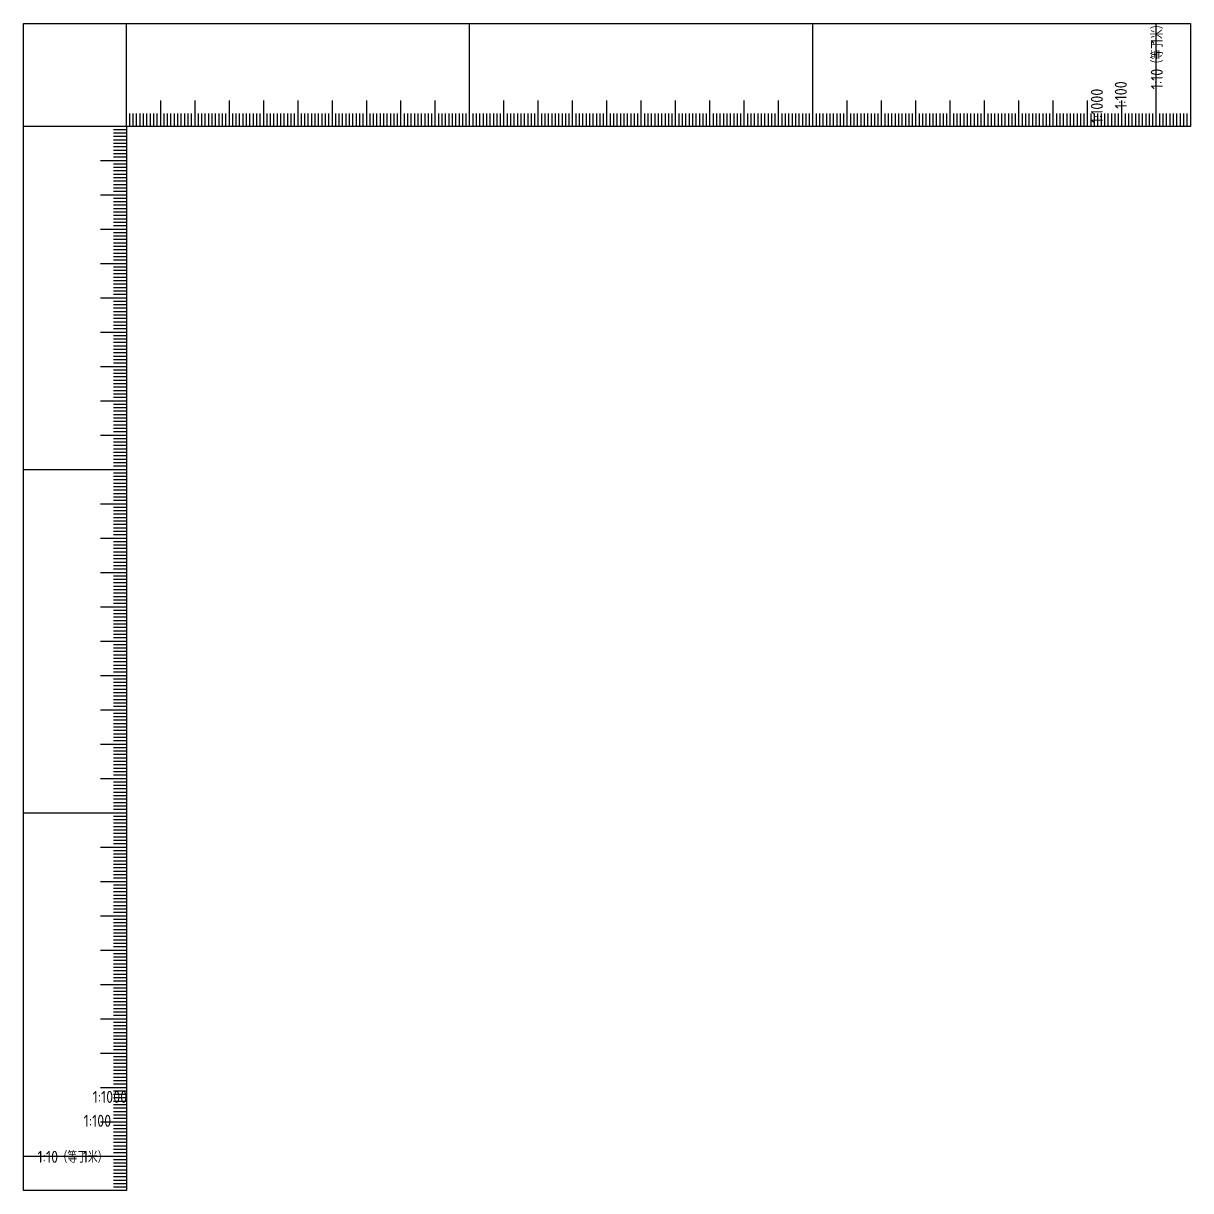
# Model space of a CAD drawing. Header units: millimetres. Extents: x 38046 to 69892, y 8139 to 15731.
# Drawn here: x 42200.8 to 42540.8, y 13550.1 to 13890.1 of the extents above; entities that cross this region are included whole.
import ezdxf

# ---------------------------------------------------------------- set-up
doc = ezdxf.new("R2010")
doc.units = ezdxf.units.MM
doc.header["$LTSCALE"] = 1000
doc.header["$MEASUREMENT"] = 0
doc.layers.get('0').update_dxf_attribs({"color": 3})
for name, color, linetype in [('PUB_TEXT', 3, 'Continuous'), ('图层1', 1, 'Continuous'), ('图层3', 253, 'Continuous')]:
    doc.layers.add(name, color=color, linetype=linetype)
doc.styles.get("Standard").update_dxf_attribs({"font": 'gbenor.shx', "bigfont": 'gbcbig.shx'})

msp = doc.modelspace()

# ---------------------------------------------------------------- linework, layer by layer
for p, q in [((42330.82, 13860.09), (42330.82, 13890.09)), ((42430.82, 13860.09), (42430.82, 13890.09)), ((42430.82, 13860.09), (42430.82, 13890.09)), ((42530.82, 13860.09), (42530.82, 13890.09)), ((42240.82, 13860.09), (42240.82, 13867.59)), ((42250.82, 13860.09), (42250.82, 13867.59)), ((42260.82, 13860.09), (42260.82, 13867.59)), ((42270.82, 13860.09), (42270.82, 13867.59)), ((42280.82, 13860.09), (42280.82, 13867.59)), ((42290.82, 13860.09), (42290.82, 13867.59)), ((42300.82, 13860.09), (42300.82, 13867.59)), ((42310.82, 13860.09), (42310.82, 13867.59)), ((42320.82, 13860.09), (42320.82, 13867.59)), ((42340.82, 13860.09), (42340.82, 13867.59)), ((42350.82, 13860.09), (42350.82, 13867.59)), ((42360.82, 13860.09), (42360.82, 13867.59)), ((42370.82, 13860.09), (42370.82, 13867.59)), ((42380.82, 13860.09), (42380.82, 13867.59)), ((42390.82, 13860.09), (42390.82, 13867.59)), ((42400.82, 13860.09), (42400.82, 13867.59)), ((42410.82, 13860.09), (42410.82, 13867.59)), ((42420.82, 13860.09), (42420.82, 13867.59)), ((42440.82, 13860.09), (42440.82, 13867.59)), ((42450.82, 13860.09), (42450.82, 13867.59)), ((42460.82, 13860.09), (42460.82, 13867.59)), ((42470.82, 13860.09), (42470.82, 13867.59)), ((42480.82, 13860.09), (42480.82, 13867.59)), ((42490.82, 13860.09), (42490.82, 13867.59)), ((42500.82, 13860.09), (42500.82, 13867.59)), ((42510.82, 13860.09), (42510.82, 13867.59)), ((42520.82, 13860.09), (42520.82, 13867.59)), ((42230.82, 13850.09), (42223.32, 13850.09)), ((42230.82, 13840.09), (42223.32, 13840.09)), ((42230.82, 13830.09), (42223.32, 13830.09)), ((42230.82, 13820.09), (42223.32, 13820.09)), ((42230.82, 13810.09), (42223.32, 13810.09)), ((42230.82, 13800.09), (42223.32, 13800.09)), ((42230.82, 13790.09), (42223.32, 13790.09)), ((42230.82, 13780.09), (42223.32, 13780.09)), ((42230.82, 13770.09), (42223.32, 13770.09)), ((42230.82, 13760.09), (42200.82, 13760.09)), ((42230.82, 13750.09), (42223.32, 13750.09)), ((42230.82, 13740.09), (42223.32, 13740.09)), ((42230.82, 13730.09), (42223.32, 13730.09)), ((42230.82, 13720.09), (42223.32, 13720.09)), ((42230.82, 13710.09), (42223.32, 13710.09)), ((42230.82, 13700.09), (42223.32, 13700.09)), ((42230.82, 13690.09), (42223.32, 13690.09)), ((42230.82, 13680.09), (42223.32, 13680.09)), ((42230.82, 13670.09), (42223.32, 13670.09)), ((42230.82, 13660.09), (42200.82, 13660.09)), ((42230.82, 13660.09), (42200.82, 13660.09)), ((42230.82, 13650.09), (42223.32, 13650.09)), ((42230.82, 13640.09), (42223.32, 13640.09)), ((42230.82, 13630.09), (42223.32, 13630.09)), ((42230.82, 13620.09), (42223.32, 13620.09)), ((42230.82, 13610.09), (42223.32, 13610.09)), ((42230.82, 13600.09), (42223.32, 13600.09)), ((42230.82, 13590.09), (42223.32, 13590.09)), ((42230.82, 13580.09), (42223.32, 13580.09)), ((42230.82, 13570.09), (42223.32, 13570.09)), ((42230.82, 13560.09), (42200.82, 13560.09))]:
    msp.add_line(p, q)
for points in [[(42230.82, 13860.09), (42230.82, 13890.09)], [(42230.82, 13860.09), (42200.82, 13860.09)]]:
    msp.add_lwpolyline(points)
at = {"layer": '图层1'}
msp.add_lwpolyline([(42230.82, 13860.09), (42230.82, 13550.09), (42200.82, 13550.09), (42200.82, 13890.09), (42540.82, 13890.09), (42540.82, 13860.09), (42230.82, 13860.09)], dxfattribs=at)
at = {"layer": '图层3'}
for p, q in [((42231.82, 13860.09), (42231.82, 13863.84)), ((42232.82, 13860.09), (42232.82, 13863.84)), ((42233.82, 13860.09), (42233.82, 13863.84)), ((42234.82, 13860.09), (42234.82, 13863.84)), ((42235.82, 13860.09), (42235.82, 13863.84)), ((42236.82, 13860.09), (42236.82, 13863.84)), ((42237.82, 13860.09), (42237.82, 13863.84)), ((42238.82, 13860.09), (42238.82, 13863.84)), ((42239.82, 13860.09), (42239.82, 13863.84)), ((42241.82, 13860.09), (42241.82, 13863.84)), ((42242.82, 13860.09), (42242.82, 13863.84)), ((42243.82, 13860.09), (42243.82, 13863.84)), ((42244.82, 13860.09), (42244.82, 13863.84)), ((42245.82, 13860.09), (42245.82, 13863.84)), ((42246.82, 13860.09), (42246.82, 13863.84)), ((42247.82, 13860.09), (42247.82, 13863.84)), ((42248.82, 13860.09), (42248.82, 13863.84)), ((42249.82, 13860.09), (42249.82, 13863.84)), ((42251.82, 13860.09), (42251.82, 13863.84)), ((42252.82, 13860.09), (42252.82, 13863.84)), ((42253.82, 13860.09), (42253.82, 13863.84)), ((42254.82, 13860.09), (42254.82, 13863.84)), ((42255.82, 13860.09), (42255.82, 13863.84)), ((42256.82, 13860.09), (42256.82, 13863.84)), ((42257.82, 13860.09), (42257.82, 13863.84)), ((42258.82, 13860.09), (42258.82, 13863.84)), ((42259.82, 13860.09), (42259.82, 13863.84)), ((42261.82, 13860.09), (42261.82, 13863.84)), ((42262.82, 13860.09), (42262.82, 13863.84)), ((42263.82, 13860.09), (42263.82, 13863.84)), ((42264.82, 13860.09), (42264.82, 13863.84)), ((42265.82, 13860.09), (42265.82, 13863.84)), ((42266.82, 13860.09), (42266.82, 13863.84)), ((42267.82, 13860.09), (42267.82, 13863.84)), ((42268.82, 13860.09), (42268.82, 13863.84)), ((42269.82, 13860.09), (42269.82, 13863.84)), ((42271.82, 13860.09), (42271.82, 13863.84)), ((42272.82, 13860.09), (42272.82, 13863.84)), ((42273.82, 13860.09), (42273.82, 13863.84)), ((42274.82, 13860.09), (42274.82, 13863.84)), ((42275.82, 13860.09), (42275.82, 13863.84)), ((42276.82, 13860.09), (42276.82, 13863.84)), ((42277.82, 13860.09), (42277.82, 13863.84)), ((42278.82, 13860.09), (42278.82, 13863.84)), ((42279.82, 13860.09), (42279.82, 13863.84)), ((42281.82, 13860.09), (42281.82, 13863.84)), ((42282.82, 13860.09), (42282.82, 13863.84)), ((42283.82, 13860.09), (42283.82, 13863.84)), ((42284.82, 13860.09), (42284.82, 13863.84)), ((42285.82, 13860.09), (42285.82, 13863.84)), ((42286.82, 13860.09), (42286.82, 13863.84)), ((42287.82, 13860.09), (42287.82, 13863.84)), ((42288.82, 13860.09), (42288.82, 13863.84)), ((42289.82, 13860.09), (42289.82, 13863.84)), ((42291.82, 13860.09), (42291.82, 13863.84)), ((42292.82, 13860.09), (42292.82, 13863.84)), ((42293.82, 13860.09), (42293.82, 13863.84)), ((42294.82, 13860.09), (42294.82, 13863.84)), ((42295.82, 13860.09), (42295.82, 13863.84)), ((42296.82, 13860.09), (42296.82, 13863.84)), ((42297.82, 13860.09), (42297.82, 13863.84)), ((42298.82, 13860.09), (42298.82, 13863.84)), ((42299.82, 13860.09), (42299.82, 13863.84)), ((42301.82, 13860.09), (42301.82, 13863.84)), ((42302.82, 13860.09), (42302.82, 13863.84)), ((42303.82, 13860.09), (42303.82, 13863.84)), ((42304.82, 13860.09), (42304.82, 13863.84)), ((42305.82, 13860.09), (42305.82, 13863.84)), ((42306.82, 13860.09), (42306.82, 13863.84)), ((42307.82, 13860.09), (42307.82, 13863.84)), ((42308.82, 13860.09), (42308.82, 13863.84)), ((42309.82, 13860.09), (42309.82, 13863.84)), ((42311.82, 13860.09), (42311.82, 13863.84)), ((42312.82, 13860.09), (42312.82, 13863.84)), ((42313.82, 13860.09), (42313.82, 13863.84)), ((42314.82, 13860.09), (42314.82, 13863.84)), ((42315.82, 13860.09), (42315.82, 13863.84)), ((42316.82, 13860.09), (42316.82, 13863.84)), ((42317.82, 13860.09), (42317.82, 13863.84)), ((42318.82, 13860.09), (42318.82, 13863.84)), ((42319.82, 13860.09), (42319.82, 13863.84)), ((42321.82, 13860.09), (42321.82, 13863.84)), ((42322.82, 13860.09), (42322.82, 13863.84)), ((42323.82, 13860.09), (42323.82, 13863.84)), ((42324.82, 13860.09), (42324.82, 13863.84)), ((42325.82, 13860.09), (42325.82, 13863.84)), ((42326.82, 13860.09), (42326.82, 13863.84)), ((42327.82, 13860.09), (42327.82, 13863.84)), ((42328.82, 13860.09), (42328.82, 13863.84)), ((42329.82, 13860.09), (42329.82, 13863.84)), ((42331.82, 13860.09), (42331.82, 13863.84)), ((42332.82, 13860.09), (42332.82, 13863.84)), ((42333.82, 13860.09), (42333.82, 13863.84)), ((42334.82, 13860.09), (42334.82, 13863.84)), ((42335.82, 13860.09), (42335.82, 13863.84)), ((42336.82, 13860.09), (42336.82, 13863.84)), ((42337.82, 13860.09), (42337.82, 13863.84)), ((42338.82, 13860.09), (42338.82, 13863.84)), ((42339.82, 13860.09), (42339.82, 13863.84)), ((42341.82, 13860.09), (42341.82, 13863.84)), ((42342.82, 13860.09), (42342.82, 13863.84)), ((42343.82, 13860.09), (42343.82, 13863.84)), ((42344.82, 13860.09), (42344.82, 13863.84)), ((42345.82, 13860.09), (42345.82, 13863.84)), ((42346.82, 13860.09), (42346.82, 13863.84)), ((42347.82, 13860.09), (42347.82, 13863.84)), ((42348.82, 13860.09), (42348.82, 13863.84)), ((42349.82, 13860.09), (42349.82, 13863.84)), ((42351.82, 13860.09), (42351.82, 13863.84)), ((42352.82, 13860.09), (42352.82, 13863.84)), ((42353.82, 13860.09), (42353.82, 13863.84)), ((42354.82, 13860.09), (42354.82, 13863.84)), ((42355.82, 13860.09), (42355.82, 13863.84)), ((42356.82, 13860.09), (42356.82, 13863.84)), ((42357.82, 13860.09), (42357.82, 13863.84)), ((42358.82, 13860.09), (42358.82, 13863.84)), ((42359.82, 13860.09), (42359.82, 13863.84)), ((42361.82, 13860.09), (42361.82, 13863.84)), ((42362.82, 13860.09), (42362.82, 13863.84)), ((42363.82, 13860.09), (42363.82, 13863.84)), ((42364.82, 13860.09), (42364.82, 13863.84)), ((42365.82, 13860.09), (42365.82, 13863.84)), ((42366.82, 13860.09), (42366.82, 13863.84)), ((42367.82, 13860.09), (42367.82, 13863.84)), ((42368.82, 13860.09), (42368.82, 13863.84)), ((42369.82, 13860.09), (42369.82, 13863.84)), ((42371.82, 13860.09), (42371.82, 13863.84)), ((42372.82, 13860.09), (42372.82, 13863.84)), ((42373.82, 13860.09), (42373.82, 13863.84)), ((42374.82, 13860.09), (42374.82, 13863.84)), ((42375.82, 13860.09), (42375.82, 13863.84)), ((42376.82, 13860.09), (42376.82, 13863.84)), ((42377.82, 13860.09), (42377.82, 13863.84)), ((42378.82, 13860.09), (42378.82, 13863.84)), ((42379.82, 13860.09), (42379.82, 13863.84)), ((42381.82, 13860.09), (42381.82, 13863.84)), ((42382.82, 13860.09), (42382.82, 13863.84)), ((42383.82, 13860.09), (42383.82, 13863.84)), ((42384.82, 13860.09), (42384.82, 13863.84)), ((42385.82, 13860.09), (42385.82, 13863.84)), ((42386.82, 13860.09), (42386.82, 13863.84)), ((42387.82, 13860.09), (42387.82, 13863.84)), ((42388.82, 13860.09), (42388.82, 13863.84)), ((42389.82, 13860.09), (42389.82, 13863.84)), ((42391.82, 13860.09), (42391.82, 13863.84)), ((42392.82, 13860.09), (42392.82, 13863.84)), ((42393.82, 13860.09), (42393.82, 13863.84)), ((42394.82, 13860.09), (42394.82, 13863.84)), ((42395.82, 13860.09), (42395.82, 13863.84)), ((42396.82, 13860.09), (42396.82, 13863.84)), ((42397.82, 13860.09), (42397.82, 13863.84)), ((42398.82, 13860.09), (42398.82, 13863.84)), ((42399.82, 13860.09), (42399.82, 13863.84)), ((42401.82, 13860.09), (42401.82, 13863.84)), ((42402.82, 13860.09), (42402.82, 13863.84)), ((42403.82, 13860.09), (42403.82, 13863.84)), ((42404.82, 13860.09), (42404.82, 13863.84)), ((42405.82, 13860.09), (42405.82, 13863.84)), ((42406.82, 13860.09), (42406.82, 13863.84)), ((42407.82, 13860.09), (42407.82, 13863.84)), ((42408.82, 13860.09), (42408.82, 13863.84)), ((42409.82, 13860.09), (42409.82, 13863.84)), ((42411.82, 13860.09), (42411.82, 13863.84)), ((42412.82, 13860.09), (42412.82, 13863.84)), ((42413.82, 13860.09), (42413.82, 13863.84)), ((42414.82, 13860.09), (42414.82, 13863.84)), ((42415.82, 13860.09), (42415.82, 13863.84)), ((42416.82, 13860.09), (42416.82, 13863.84)), ((42417.82, 13860.09), (42417.82, 13863.84)), ((42418.82, 13860.09), (42418.82, 13863.84)), ((42419.82, 13860.09), (42419.82, 13863.84)), ((42421.82, 13860.09), (42421.82, 13863.84)), ((42422.82, 13860.09), (42422.82, 13863.84)), ((42423.82, 13860.09), (42423.82, 13863.84)), ((42424.82, 13860.09), (42424.82, 13863.84)), ((42425.82, 13860.09), (42425.82, 13863.84)), ((42426.82, 13860.09), (42426.82, 13863.84)), ((42427.82, 13860.09), (42427.82, 13863.84)), ((42427.82, 13860.09), (42427.82, 13863.84)), ((42428.82, 13860.09), (42428.82, 13863.84)), ((42428.82, 13860.09), (42428.82, 13863.84)), ((42429.82, 13860.09), (42429.82, 13863.84)), ((42429.82, 13860.09), (42429.82, 13863.84)), ((42431.82, 13860.09), (42431.82, 13863.84)), ((42431.82, 13860.09), (42431.82, 13863.84)), ((42432.82, 13860.09), (42432.82, 13863.84)), ((42432.82, 13860.09), (42432.82, 13863.84)), ((42433.82, 13860.09), (42433.82, 13863.84)), ((42433.82, 13860.09), (42433.82, 13863.84)), ((42434.82, 13860.09), (42434.82, 13863.84)), ((42434.82, 13860.09), (42434.82, 13863.84)), ((42435.82, 13860.09), (42435.82, 13863.84)), ((42435.82, 13860.09), (42435.82, 13863.84)), ((42436.82, 13860.09), (42436.82, 13863.84)), ((42436.82, 13860.09), (42436.82, 13863.84)), ((42437.82, 13860.09), (42437.82, 13863.84)), ((42437.82, 13860.09), (42437.82, 13863.84)), ((42438.82, 13860.09), (42438.82, 13863.84)), ((42438.82, 13860.09), (42438.82, 13863.84)), ((42439.82, 13860.09), (42439.82, 13863.84)), ((42439.82, 13860.09), (42439.82, 13863.84)), ((42441.82, 13860.09), (42441.82, 13863.84)), ((42442.82, 13860.09), (42442.82, 13863.84)), ((42443.82, 13860.09), (42443.82, 13863.84)), ((42444.82, 13860.09), (42444.82, 13863.84)), ((42445.82, 13860.09), (42445.82, 13863.84)), ((42446.82, 13860.09), (42446.82, 13863.84)), ((42447.82, 13860.09), (42447.82, 13863.84)), ((42448.82, 13860.09), (42448.82, 13863.84)), ((42449.82, 13860.09), (42449.82, 13863.84)), ((42451.82, 13860.09), (42451.82, 13863.84)), ((42452.82, 13860.09), (42452.82, 13863.84)), ((42453.82, 13860.09), (42453.82, 13863.84)), ((42454.82, 13860.09), (42454.82, 13863.84)), ((42455.82, 13860.09), (42455.82, 13863.84)), ((42456.82, 13860.09), (42456.82, 13863.84)), ((42457.82, 13860.09), (42457.82, 13863.84)), ((42458.82, 13860.09), (42458.82, 13863.84)), ((42459.82, 13860.09), (42459.82, 13863.84)), ((42461.82, 13860.09), (42461.82, 13863.84)), ((42462.82, 13860.09), (42462.82, 13863.84)), ((42463.82, 13860.09), (42463.82, 13863.84)), ((42464.82, 13860.09), (42464.82, 13863.84)), ((42465.82, 13860.09), (42465.82, 13863.84)), ((42466.82, 13860.09), (42466.82, 13863.84)), ((42467.82, 13860.09), (42467.82, 13863.84)), ((42468.82, 13860.09), (42468.82, 13863.84)), ((42469.82, 13860.09), (42469.82, 13863.84)), ((42471.82, 13860.09), (42471.82, 13863.84)), ((42472.82, 13860.09), (42472.82, 13863.84)), ((42473.82, 13860.09), (42473.82, 13863.84)), ((42474.82, 13860.09), (42474.82, 13863.84)), ((42475.82, 13860.09), (42475.82, 13863.84)), ((42476.82, 13860.09), (42476.82, 13863.84)), ((42477.82, 13860.09), (42477.82, 13863.84)), ((42478.82, 13860.09), (42478.82, 13863.84)), ((42479.82, 13860.09), (42479.82, 13863.84)), ((42481.82, 13860.09), (42481.82, 13863.84)), ((42482.82, 13860.09), (42482.82, 13863.84)), ((42483.82, 13860.09), (42483.82, 13863.84)), ((42484.82, 13860.09), (42484.82, 13863.84)), ((42485.82, 13860.09), (42485.82, 13863.84)), ((42486.82, 13860.09), (42486.82, 13863.84)), ((42487.82, 13860.09), (42487.82, 13863.84)), ((42488.82, 13860.09), (42488.82, 13863.84)), ((42489.82, 13860.09), (42489.82, 13863.84)), ((42491.82, 13860.09), (42491.82, 13863.84)), ((42492.82, 13860.09), (42492.82, 13863.84)), ((42493.82, 13860.09), (42493.82, 13863.84)), ((42494.82, 13860.09), (42494.82, 13863.84)), ((42495.82, 13860.09), (42495.82, 13863.84)), ((42496.82, 13860.09), (42496.82, 13863.84)), ((42497.82, 13860.09), (42497.82, 13863.84)), ((42498.82, 13860.09), (42498.82, 13863.84)), ((42499.82, 13860.09), (42499.82, 13863.84)), ((42501.82, 13860.09), (42501.82, 13863.84)), ((42502.82, 13860.09), (42502.82, 13863.84)), ((42503.82, 13860.09), (42503.82, 13863.84)), ((42504.82, 13860.09), (42504.82, 13863.84)), ((42505.82, 13860.09), (42505.82, 13863.84)), ((42506.82, 13860.09), (42506.82, 13863.84)), ((42507.82, 13860.09), (42507.82, 13863.84)), ((42508.82, 13860.09), (42508.82, 13863.84)), ((42509.82, 13860.09), (42509.82, 13863.84)), ((42511.82, 13860.09), (42511.82, 13863.84)), ((42512.82, 13860.09), (42512.82, 13863.84)), ((42513.82, 13860.09), (42513.82, 13863.84)), ((42514.82, 13860.09), (42514.82, 13863.84)), ((42515.82, 13860.09), (42515.82, 13863.84)), ((42516.82, 13860.09), (42516.82, 13863.84)), ((42517.82, 13860.09), (42517.82, 13863.84)), ((42518.82, 13860.09), (42518.82, 13863.84)), ((42519.82, 13860.09), (42519.82, 13863.84)), ((42521.82, 13860.09), (42521.82, 13863.84)), ((42522.82, 13860.09), (42522.82, 13863.84)), ((42523.82, 13860.09), (42523.82, 13863.84)), ((42524.82, 13860.09), (42524.82, 13863.84)), ((42525.82, 13860.09), (42525.82, 13863.84)), ((42526.82, 13860.09), (42526.82, 13863.84)), ((42527.82, 13860.09), (42527.82, 13863.84)), ((42528.82, 13860.09), (42528.82, 13863.84)), ((42529.82, 13860.09), (42529.82, 13863.84)), ((42531.82, 13860.09), (42531.82, 13863.84)), ((42531.82, 13860.09), (42531.82, 13863.84)), ((42532.82, 13860.09), (42532.82, 13863.84)), ((42532.82, 13860.09), (42532.82, 13863.84)), ((42533.82, 13860.09), (42533.82, 13863.84)), ((42533.82, 13860.09), (42533.82, 13863.84)), ((42534.82, 13860.09), (42534.82, 13863.84)), ((42535.82, 13860.09), (42535.82, 13863.84)), ((42536.82, 13860.09), (42536.82, 13863.84)), ((42537.82, 13860.09), (42537.82, 13863.84)), ((42538.82, 13860.09), (42538.82, 13863.84)), ((42539.82, 13860.09), (42539.82, 13863.84)), ((42230.82, 13859.09), (42227.07, 13859.09)), ((42230.82, 13858.09), (42227.07, 13858.09)), ((42230.82, 13857.09), (42227.07, 13857.09)), ((42230.82, 13856.09), (42227.07, 13856.09)), ((42230.82, 13855.09), (42227.07, 13855.09)), ((42230.82, 13854.09), (42227.07, 13854.09)), ((42230.82, 13853.09), (42227.07, 13853.09)), ((42230.82, 13852.09), (42227.07, 13852.09)), ((42230.82, 13851.09), (42227.07, 13851.09)), ((42230.82, 13849.09), (42227.07, 13849.09)), ((42230.82, 13848.09), (42227.07, 13848.09)), ((42230.82, 13847.09), (42227.07, 13847.09)), ((42230.82, 13846.09), (42227.07, 13846.09)), ((42230.82, 13845.09), (42227.07, 13845.09)), ((42230.82, 13844.09), (42227.07, 13844.09)), ((42230.82, 13843.09), (42227.07, 13843.09)), ((42230.82, 13842.09), (42227.07, 13842.09)), ((42230.82, 13841.09), (42227.07, 13841.09)), ((42230.82, 13839.09), (42227.07, 13839.09)), ((42230.82, 13838.09), (42227.07, 13838.09)), ((42230.82, 13837.09), (42227.07, 13837.09)), ((42230.82, 13836.09), (42227.07, 13836.09)), ((42230.82, 13835.09), (42227.07, 13835.09)), ((42230.82, 13834.09), (42227.07, 13834.09)), ((42230.82, 13833.09), (42227.07, 13833.09)), ((42230.82, 13832.09), (42227.07, 13832.09)), ((42230.82, 13831.09), (42227.07, 13831.09)), ((42230.82, 13829.09), (42227.07, 13829.09)), ((42230.82, 13828.09), (42227.07, 13828.09)), ((42230.82, 13827.09), (42227.07, 13827.09)), ((42230.82, 13826.09), (42227.07, 13826.09)), ((42230.82, 13825.09), (42227.07, 13825.09)), ((42230.82, 13824.09), (42227.07, 13824.09)), ((42230.82, 13823.09), (42227.07, 13823.09)), ((42230.82, 13822.09), (42227.07, 13822.09)), ((42230.82, 13821.09), (42227.07, 13821.09)), ((42230.82, 13819.09), (42227.07, 13819.09)), ((42230.82, 13818.09), (42227.07, 13818.09)), ((42230.82, 13817.09), (42227.07, 13817.09)), ((42230.82, 13816.09), (42227.07, 13816.09)), ((42230.82, 13815.09), (42227.07, 13815.09)), ((42230.82, 13814.09), (42227.07, 13814.09)), ((42230.82, 13813.09), (42227.07, 13813.09)), ((42230.82, 13812.09), (42227.07, 13812.09)), ((42230.82, 13811.09), (42227.07, 13811.09)), ((42230.82, 13809.09), (42227.07, 13809.09)), ((42230.82, 13808.09), (42227.07, 13808.09)), ((42230.82, 13807.09), (42227.07, 13807.09)), ((42230.82, 13806.09), (42227.07, 13806.09)), ((42230.82, 13805.09), (42227.07, 13805.09)), ((42230.82, 13804.09), (42227.07, 13804.09)), ((42230.82, 13803.09), (42227.07, 13803.09)), ((42230.82, 13802.09), (42227.07, 13802.09)), ((42230.82, 13801.09), (42227.07, 13801.09)), ((42230.82, 13799.09), (42227.07, 13799.09)), ((42230.82, 13798.09), (42227.07, 13798.09)), ((42230.82, 13797.09), (42227.07, 13797.09)), ((42230.82, 13796.09), (42227.07, 13796.09)), ((42230.82, 13795.09), (42227.07, 13795.09)), ((42230.82, 13794.09), (42227.07, 13794.09)), ((42230.82, 13793.09), (42227.07, 13793.09)), ((42230.82, 13792.09), (42227.07, 13792.09)), ((42230.82, 13791.09), (42227.07, 13791.09)), ((42230.82, 13789.09), (42227.07, 13789.09)), ((42230.82, 13788.09), (42227.07, 13788.09)), ((42230.82, 13787.09), (42227.07, 13787.09)), ((42230.82, 13786.09), (42227.07, 13786.09)), ((42230.82, 13785.09), (42227.07, 13785.09)), ((42230.82, 13784.09), (42227.07, 13784.09)), ((42230.82, 13783.09), (42227.07, 13783.09)), ((42230.82, 13782.09), (42227.07, 13782.09)), ((42230.82, 13781.09), (42227.07, 13781.09)), ((42230.82, 13779.09), (42227.07, 13779.09)), ((42230.82, 13778.09), (42227.07, 13778.09)), ((42230.82, 13777.09), (42227.07, 13777.09)), ((42230.82, 13776.09), (42227.07, 13776.09)), ((42230.82, 13775.09), (42227.07, 13775.09)), ((42230.82, 13774.09), (42227.07, 13774.09)), ((42230.82, 13773.09), (42227.07, 13773.09)), ((42230.82, 13772.09), (42227.07, 13772.09)), ((42230.82, 13771.09), (42227.07, 13771.09)), ((42230.82, 13769.09), (42227.07, 13769.09)), ((42230.82, 13768.09), (42227.07, 13768.09)), ((42230.82, 13767.09), (42227.07, 13767.09)), ((42230.82, 13766.09), (42227.07, 13766.09)), ((42230.82, 13765.09), (42227.07, 13765.09)), ((42230.82, 13764.09), (42227.07, 13764.09)), ((42230.82, 13763.09), (42227.07, 13763.09)), ((42230.82, 13762.09), (42227.07, 13762.09)), ((42230.82, 13761.09), (42227.07, 13761.09)), ((42230.82, 13759.09), (42227.07, 13759.09)), ((42230.82, 13758.09), (42227.07, 13758.09)), ((42230.82, 13757.09), (42227.07, 13757.09)), ((42230.82, 13756.09), (42227.07, 13756.09)), ((42230.82, 13755.09), (42227.07, 13755.09)), ((42230.82, 13754.09), (42227.07, 13754.09)), ((42230.82, 13753.09), (42227.07, 13753.09)), ((42230.82, 13752.09), (42227.07, 13752.09)), ((42230.82, 13751.09), (42227.07, 13751.09)), ((42230.82, 13749.09), (42227.07, 13749.09)), ((42230.82, 13748.09), (42227.07, 13748.09)), ((42230.82, 13747.09), (42227.07, 13747.09)), ((42230.82, 13746.09), (42227.07, 13746.09)), ((42230.82, 13745.09), (42227.07, 13745.09)), ((42230.82, 13744.09), (42227.07, 13744.09)), ((42230.82, 13743.09), (42227.07, 13743.09)), ((42230.82, 13742.09), (42227.07, 13742.09)), ((42230.82, 13741.09), (42227.07, 13741.09)), ((42230.82, 13739.09), (42227.07, 13739.09)), ((42230.82, 13738.09), (42227.07, 13738.09)), ((42230.82, 13737.09), (42227.07, 13737.09)), ((42230.82, 13736.09), (42227.07, 13736.09)), ((42230.82, 13735.09), (42227.07, 13735.09)), ((42230.82, 13734.09), (42227.07, 13734.09)), ((42230.82, 13733.09), (42227.07, 13733.09)), ((42230.82, 13732.09), (42227.07, 13732.09)), ((42230.82, 13731.09), (42227.07, 13731.09)), ((42230.82, 13729.09), (42227.07, 13729.09)), ((42230.82, 13728.09), (42227.07, 13728.09)), ((42230.82, 13727.09), (42227.07, 13727.09)), ((42230.82, 13726.09), (42227.07, 13726.09)), ((42230.82, 13725.09), (42227.07, 13725.09)), ((42230.82, 13724.09), (42227.07, 13724.09)), ((42230.82, 13723.09), (42227.07, 13723.09)), ((42230.82, 13722.09), (42227.07, 13722.09)), ((42230.82, 13721.09), (42227.07, 13721.09)), ((42230.82, 13719.09), (42227.07, 13719.09)), ((42230.82, 13718.09), (42227.07, 13718.09)), ((42230.82, 13717.09), (42227.07, 13717.09)), ((42230.82, 13716.09), (42227.07, 13716.09)), ((42230.82, 13715.09), (42227.07, 13715.09)), ((42230.82, 13714.09), (42227.07, 13714.09)), ((42230.82, 13713.09), (42227.07, 13713.09)), ((42230.82, 13712.09), (42227.07, 13712.09)), ((42230.82, 13711.09), (42227.07, 13711.09)), ((42230.82, 13709.09), (42227.07, 13709.09)), ((42230.82, 13708.09), (42227.07, 13708.09)), ((42230.82, 13707.09), (42227.07, 13707.09)), ((42230.82, 13706.09), (42227.07, 13706.09)), ((42230.82, 13705.09), (42227.07, 13705.09)), ((42230.82, 13704.09), (42227.07, 13704.09)), ((42230.82, 13703.09), (42227.07, 13703.09)), ((42230.82, 13702.09), (42227.07, 13702.09)), ((42230.82, 13701.09), (42227.07, 13701.09)), ((42230.82, 13699.09), (42227.07, 13699.09)), ((42230.82, 13698.09), (42227.07, 13698.09)), ((42230.82, 13697.09), (42227.07, 13697.09)), ((42230.82, 13696.09), (42227.07, 13696.09)), ((42230.82, 13695.09), (42227.07, 13695.09)), ((42230.82, 13694.09), (42227.07, 13694.09)), ((42230.82, 13693.09), (42227.07, 13693.09)), ((42230.82, 13692.09), (42227.07, 13692.09)), ((42230.82, 13691.09), (42227.07, 13691.09)), ((42230.82, 13689.09), (42227.07, 13689.09)), ((42230.82, 13688.09), (42227.07, 13688.09)), ((42230.82, 13687.09), (42227.07, 13687.09)), ((42230.82, 13686.09), (42227.07, 13686.09)), ((42230.82, 13685.09), (42227.07, 13685.09)), ((42230.82, 13684.09), (42227.07, 13684.09)), ((42230.82, 13683.09), (42227.07, 13683.09)), ((42230.82, 13682.09), (42227.07, 13682.09)), ((42230.82, 13681.09), (42227.07, 13681.09)), ((42230.82, 13679.09), (42227.07, 13679.09)), ((42230.82, 13678.09), (42227.07, 13678.09)), ((42230.82, 13677.09), (42227.07, 13677.09)), ((42230.82, 13676.09), (42227.07, 13676.09)), ((42230.82, 13675.09), (42227.07, 13675.09)), ((42230.82, 13674.09), (42227.07, 13674.09)), ((42230.82, 13673.09), (42227.07, 13673.09)), ((42230.82, 13672.09), (42227.07, 13672.09)), ((42230.82, 13671.09), (42227.07, 13671.09)), ((42230.82, 13669.09), (42227.07, 13669.09)), ((42230.82, 13668.09), (42227.07, 13668.09)), ((42230.82, 13667.09), (42227.07, 13667.09)), ((42230.82, 13666.09), (42227.07, 13666.09)), ((42230.82, 13665.09), (42227.07, 13665.09)), ((42230.82, 13664.09), (42227.07, 13664.09)), ((42230.82, 13663.09), (42227.07, 13663.09)), ((42230.82, 13663.09), (42227.07, 13663.09)), ((42230.82, 13662.09), (42227.07, 13662.09)), ((42230.82, 13662.09), (42227.07, 13662.09)), ((42230.82, 13661.09), (42227.07, 13661.09)), ((42230.82, 13661.09), (42227.07, 13661.09)), ((42230.82, 13659.09), (42227.07, 13659.09)), ((42230.82, 13659.09), (42227.07, 13659.09)), ((42230.82, 13658.09), (42227.07, 13658.09)), ((42230.82, 13658.09), (42227.07, 13658.09)), ((42230.82, 13657.09), (42227.07, 13657.09)), ((42230.82, 13657.09), (42227.07, 13657.09)), ((42230.82, 13656.09), (42227.07, 13656.09)), ((42230.82, 13656.09), (42227.07, 13656.09)), ((42230.82, 13655.09), (42227.07, 13655.09)), ((42230.82, 13655.09), (42227.07, 13655.09)), ((42230.82, 13654.09), (42227.07, 13654.09)), ((42230.82, 13654.09), (42227.07, 13654.09)), ((42230.82, 13653.09), (42227.07, 13653.09)), ((42230.82, 13653.09), (42227.07, 13653.09)), ((42230.82, 13652.09), (42227.07, 13652.09)), ((42230.82, 13652.09), (42227.07, 13652.09)), ((42230.82, 13651.09), (42227.07, 13651.09)), ((42230.82, 13651.09), (42227.07, 13651.09)), ((42230.82, 13649.09), (42227.07, 13649.09)), ((42230.82, 13648.09), (42227.07, 13648.09)), ((42230.82, 13647.09), (42227.07, 13647.09)), ((42230.82, 13646.09), (42227.07, 13646.09)), ((42230.82, 13645.09), (42227.07, 13645.09)), ((42230.82, 13644.09), (42227.07, 13644.09)), ((42230.82, 13643.09), (42227.07, 13643.09)), ((42230.82, 13642.09), (42227.07, 13642.09)), ((42230.82, 13641.09), (42227.07, 13641.09)), ((42230.82, 13639.09), (42227.07, 13639.09)), ((42230.82, 13638.09), (42227.07, 13638.09)), ((42230.82, 13637.09), (42227.07, 13637.09)), ((42230.82, 13636.09), (42227.07, 13636.09)), ((42230.82, 13635.09), (42227.07, 13635.09)), ((42230.82, 13634.09), (42227.07, 13634.09)), ((42230.82, 13633.09), (42227.07, 13633.09)), ((42230.82, 13632.09), (42227.07, 13632.09)), ((42230.82, 13631.09), (42227.07, 13631.09)), ((42230.82, 13629.09), (42227.07, 13629.09)), ((42230.82, 13628.09), (42227.07, 13628.09)), ((42230.82, 13627.09), (42227.07, 13627.09)), ((42230.82, 13626.09), (42227.07, 13626.09)), ((42230.82, 13625.09), (42227.07, 13625.09)), ((42230.82, 13624.09), (42227.07, 13624.09)), ((42230.82, 13623.09), (42227.07, 13623.09)), ((42230.82, 13622.09), (42227.07, 13622.09)), ((42230.82, 13621.09), (42227.07, 13621.09)), ((42230.82, 13619.09), (42227.07, 13619.09)), ((42230.82, 13618.09), (42227.07, 13618.09)), ((42230.82, 13617.09), (42227.07, 13617.09)), ((42230.82, 13616.09), (42227.07, 13616.09)), ((42230.82, 13615.09), (42227.07, 13615.09)), ((42230.82, 13614.09), (42227.07, 13614.09)), ((42230.82, 13613.09), (42227.07, 13613.09)), ((42230.82, 13612.09), (42227.07, 13612.09)), ((42230.82, 13611.09), (42227.07, 13611.09)), ((42230.82, 13609.09), (42227.07, 13609.09)), ((42230.82, 13608.09), (42227.07, 13608.09)), ((42230.82, 13607.09), (42227.07, 13607.09)), ((42230.82, 13606.09), (42227.07, 13606.09)), ((42230.82, 13605.09), (42227.07, 13605.09)), ((42230.82, 13604.09), (42227.07, 13604.09)), ((42230.82, 13603.09), (42227.07, 13603.09)), ((42230.82, 13602.09), (42227.07, 13602.09)), ((42230.82, 13601.09), (42227.07, 13601.09)), ((42230.82, 13599.09), (42227.07, 13599.09)), ((42230.82, 13598.09), (42227.07, 13598.09)), ((42230.82, 13597.09), (42227.07, 13597.09)), ((42230.82, 13596.09), (42227.07, 13596.09)), ((42230.82, 13595.09), (42227.07, 13595.09)), ((42230.82, 13594.09), (42227.07, 13594.09)), ((42230.82, 13593.09), (42227.07, 13593.09)), ((42230.82, 13592.09), (42227.07, 13592.09)), ((42230.82, 13591.09), (42227.07, 13591.09)), ((42230.82, 13589.09), (42227.07, 13589.09)), ((42230.82, 13588.09), (42227.07, 13588.09)), ((42230.82, 13587.09), (42227.07, 13587.09)), ((42230.82, 13586.09), (42227.07, 13586.09)), ((42230.82, 13585.09), (42227.07, 13585.09)), ((42230.82, 13584.09), (42227.07, 13584.09)), ((42230.82, 13583.09), (42227.07, 13583.09)), ((42230.82, 13582.09), (42227.07, 13582.09)), ((42230.82, 13581.09), (42227.07, 13581.09)), ((42230.82, 13579.09), (42227.07, 13579.09)), ((42230.82, 13578.09), (42227.07, 13578.09)), ((42230.82, 13577.09), (42227.07, 13577.09)), ((42230.82, 13576.09), (42227.07, 13576.09)), ((42230.82, 13575.09), (42227.07, 13575.09)), ((42230.82, 13574.09), (42227.07, 13574.09)), ((42230.82, 13573.09), (42227.07, 13573.09)), ((42230.82, 13572.09), (42227.07, 13572.09)), ((42230.82, 13571.09), (42227.07, 13571.09)), ((42230.82, 13569.09), (42227.07, 13569.09)), ((42230.82, 13568.09), (42227.07, 13568.09)), ((42230.82, 13567.09), (42227.07, 13567.09)), ((42230.82, 13566.09), (42227.07, 13566.09)), ((42230.82, 13565.09), (42227.07, 13565.09)), ((42230.82, 13564.09), (42227.07, 13564.09)), ((42230.82, 13563.09), (42227.07, 13563.09)), ((42230.82, 13562.09), (42227.07, 13562.09)), ((42230.82, 13561.09), (42227.07, 13561.09)), ((42230.82, 13559.09), (42227.07, 13559.09)), ((42230.82, 13559.09), (42227.07, 13559.09)), ((42230.82, 13558.09), (42227.07, 13558.09)), ((42230.82, 13558.09), (42227.07, 13558.09)), ((42230.82, 13557.09), (42227.07, 13557.09)), ((42230.82, 13557.09), (42227.07, 13557.09)), ((42230.82, 13556.09), (42227.07, 13556.09)), ((42230.82, 13555.09), (42227.07, 13555.09)), ((42230.82, 13554.09), (42227.07, 13554.09)), ((42230.82, 13553.09), (42227.07, 13553.09)), ((42230.82, 13552.09), (42227.07, 13552.09)), ((42230.82, 13551.09), (42227.07, 13551.09))]:
    msp.add_line(p, q, dxfattribs=at)

# ---------------------------------------------------------------- texts
at = {"layer": 'PUB_TEXT'}
for s, height, p in [('米）', 3.376, (42532.72, 13885.54)), ('（等于', 3.376, (42532.72, 13876.71)), ('1', 3.5, (42532.72, 13884.09)), ('1:10', 3.5, (42532.72, 13870.88)), ('1:100', 3.5, (42522.23, 13865.18)), ('1:1000', 3.5, (42515.26, 13860.98))]:
    msp.add_text(s, height=height, rotation=90, dxfattribs=at).set_placement(p)
for s, height, p in [('1:1000', 3.5, (42220.99, 13575.65)), ('1:100', 3.5, (42218.38, 13568.69)), ('1:10', 3.5, (42204.95, 13558.2)), ('（等于', 3.376, (42210.78, 13558.2)), ('1', 3.5, (42218.15, 13558.2)), ('米）', 3.376, (42219.61, 13558.2))]:
    msp.add_text(s, height=height, dxfattribs=at).set_placement(p)

doc.saveas('drawing.dxf')
